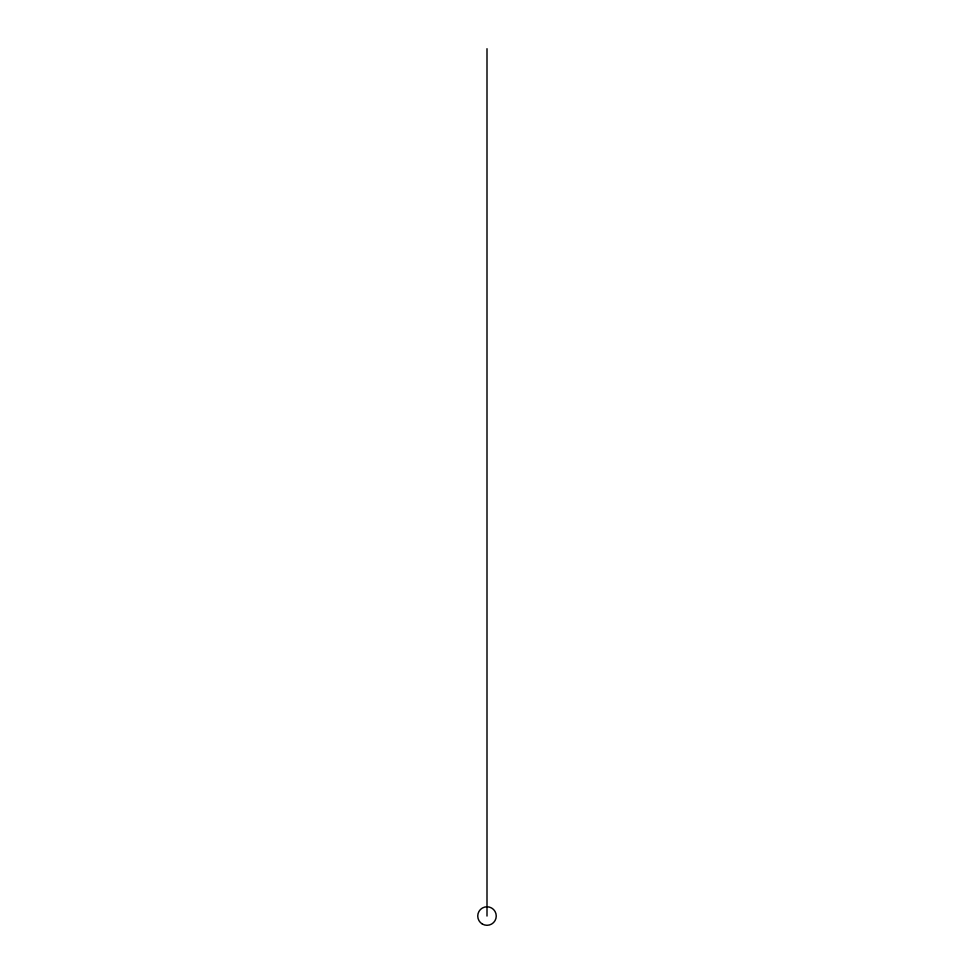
<?xml version="1.0" encoding="UTF-8"?>
<svg xmlns="http://www.w3.org/2000/svg" width="974" height="974" viewBox="0 0 974 974"><rect width="100%" height="100%" fill="white"/><g stroke="black" fill="none" stroke-linecap="round" stroke-linejoin="round"><path stroke-width="1.46" d="M487 48.7L487 916.047M482.373 924.058A9.253 9.253 0 0 0 496.253 916.047A9.253 9.253 0 0 0 482.373 908.024A9.253 9.253 0 0 0 482.373 924.058"/></g></svg>
